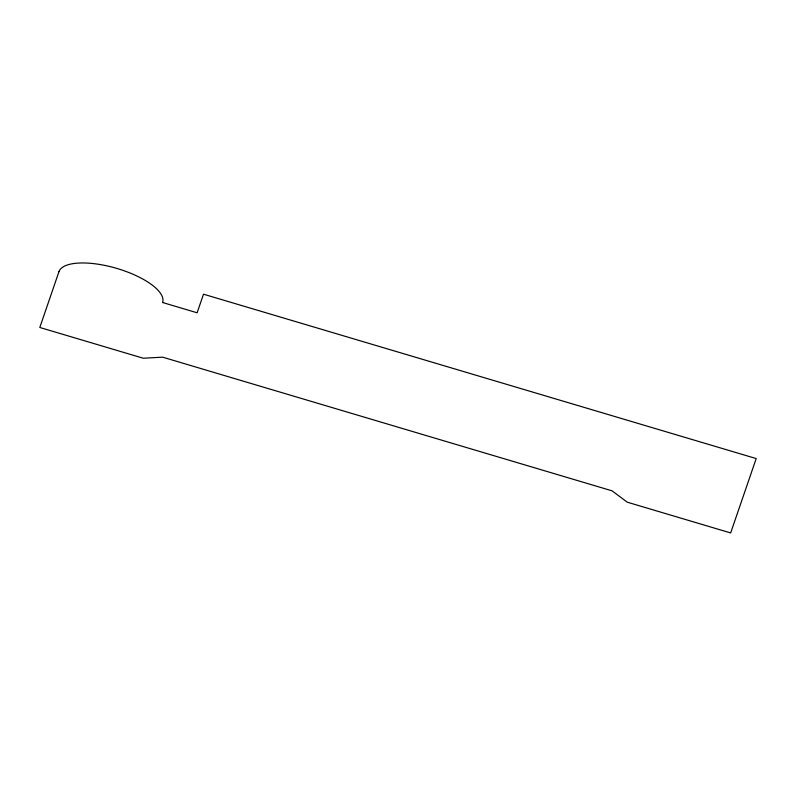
<?xml version="1.0" encoding="UTF-8"?>
<svg xmlns="http://www.w3.org/2000/svg" width="796" height="796" viewBox="0 0 796 796"><rect width="100%" height="100%" fill="white"/><g stroke="black" fill="none" stroke-linecap="round" stroke-linejoin="round"><path stroke-width="1.19" d="M58.954 271.695L39.8 327.474L143.24 358.23L162.643 357.175L612.084 490.843L627.228 502.176L730.658 532.942L756.2 458.566L203.507 294.192L197.129 312.788L162.583 302.51A54.068 19.641 16.2 0 0 117.151 268.511A54.068 19.641 16.2 0 0 58.954 271.695"/></g></svg>
